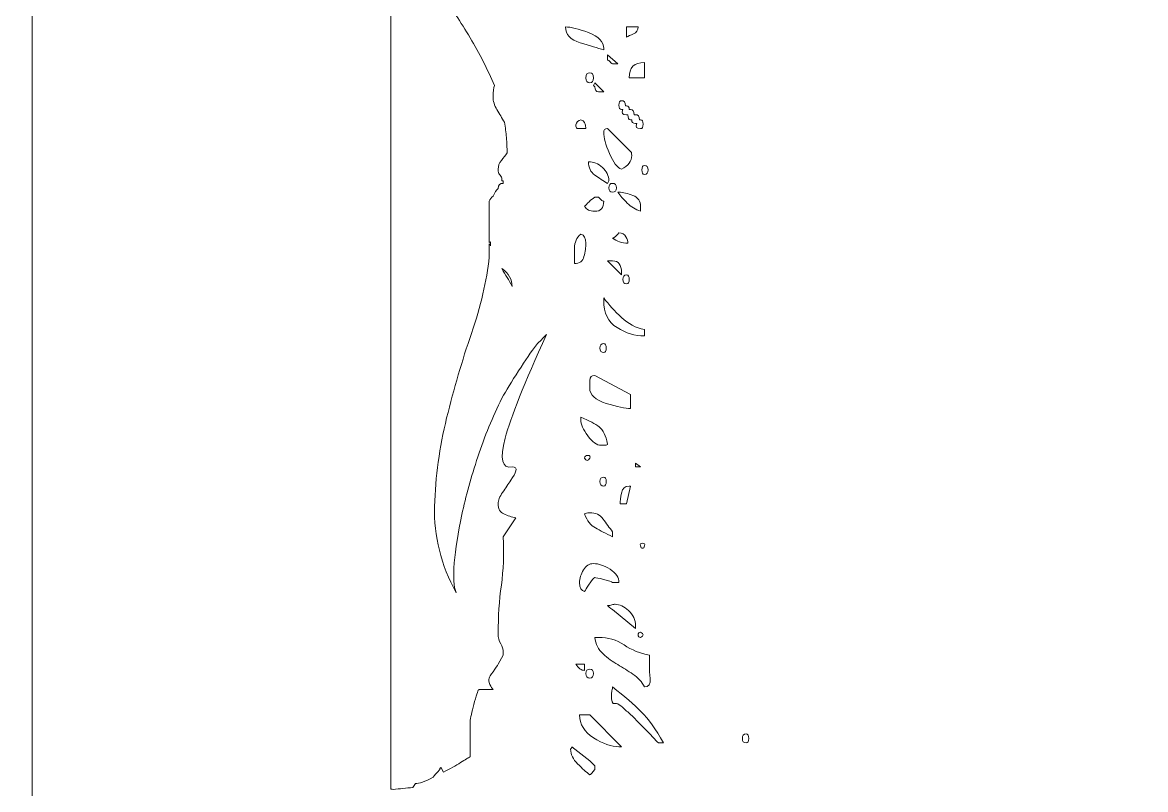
# Model space of a CAD drawing. Extents: x 915 to 2086, y -2344 to -655.
# Drawn here: x 915 to 992.8, y -796 to -742.9 of the extents above; entities that cross this region are included whole.
import ezdxf

# ---------------------------------------------------------------- set-up
doc = ezdxf.new("R2010")
doc.units = 0
doc.header["$MEASUREMENT"] = 0
doc.layers.add('Layer 1', color=7, linetype='Continuous')

# ---------------------------------------------------------------- blocks, each defined once
blk = doc.blocks.new('block 2')
at = {"layer": 'Layer 1', "lineweight": 0}
blk.add_lwpolyline([(957.471, -773.707), (957.471, -773.445), (957.824, -773.707), (957.471, -773.707)], dxfattribs=at)
for points, knots in [([(2085.856, -929.007), (2085.63, -928.87), (2085.406, -928.746), (2085.18, -928.61), (2085.18, -928.61), (2085.18, -716.488), (2085.18, -716.488), (2085.18, -682.754), (2057.734, -655.31), (2024, -655.31), (2024, -655.31), (976.897, -655.31), (976.897, -655.31), (943.162, -655.31), (915.717, -682.754), (915.717, -716.488), (915.717, -716.488), (915.717, -928.61), (915.717, -928.61), (915.491, -928.746), (915.267, -928.87), (915.04, -929.007), (915.04, -929.007), (915.281, -929.052), (915.717, -929.139), (915.717, -929.139), (915.717, -2282.962), (915.717, -2282.962), (915.717, -2316.696), (943.162, -2344.139), (976.897, -2344.139), (976.897, -2344.139), (2024, -2344.139), (2024, -2344.139), (2057.734, -2344.139), (2085.18, -2316.696), (2085.18, -2282.962), (2085.18, -2282.962), (2085.18, -929.139), (2085.18, -929.139), (2085.615, -929.052), (2085.856, -929.007), (2085.856, -929.007)], [0, 0, 0, 0, 1, 1, 1, 2, 2, 2, 3, 3, 3, 4, 4, 4, 5, 5, 5, 6, 6, 6, 7, 7, 7, 8, 8, 8, 9, 9, 9, 10, 10, 10, 11, 11, 11, 12, 12, 12, 13, 13, 13, 14, 14, 14, 14]), ([(948.933, -773.707), (949.167, -773.707), (949.256, -773.794), (949.198, -773.971), (949.139, -774.147), (949.021, -774.369), (948.845, -774.631), (948.67, -774.895), (948.478, -775.174), (948.274, -775.466), (948.067, -775.763), (947.965, -776.028), (947.965, -776.26), (947.965, -776.613), (948.097, -776.846), (948.361, -776.965), (948.626, -777.082), (948.903, -777.17), (949.198, -777.227), (949.198, -777.227), (948.318, -778.549), (948.318, -778.549), (948.376, -779.724), (948.332, -780.839), (948.185, -781.893), (948.039, -782.948), (947.965, -784.066), (947.965, -785.237), (947.965, -785.534), (948.023, -785.766), (948.141, -785.943), (948.258, -786.119), (948.318, -786.324), (948.318, -786.557), (948.318, -786.557), (948.318, -786.733), (948.318, -786.733), (948.318, -786.733), (947.965, -787.35), (947.965, -787.35), (947.907, -787.47), (947.79, -787.643), (947.614, -787.88), (947.437, -788.112), (947.349, -788.261), (947.349, -788.317), (947.289, -788.437), (947.305, -788.581), (947.393, -788.758), (947.481, -788.934), (947.554, -789.054), (947.614, -789.111), (947.614, -789.111), (946.646, -789.111), (946.646, -789.111), (946.585, -789.111), (946.483, -789.389), (946.337, -789.946), (946.19, -790.504), (946.087, -790.931), (946.028, -791.223), (946.028, -791.223), (946.028, -793.777), (946.028, -793.777), (945.91, -793.834), (945.691, -793.968), (945.369, -794.172), (945.046, -794.377), (944.649, -794.599), (944.18, -794.832), (944.18, -794.832), (944.005, -794.479), (944.005, -794.479), (944.005, -794.539), (943.989, -794.567), (943.961, -794.567), (943.931, -794.567), (943.917, -794.599), (943.917, -794.655), (943.681, -794.892), (943.534, -795.068), (943.476, -795.185), (942.889, -795.477), (942.478, -795.625), (942.245, -795.625), (942.245, -795.625), (942.069, -795.886), (942.069, -795.886), (941.598, -795.946), (941.145, -795.992), (940.704, -796.021), (940.638, -796.025), (940.602, -795.999), (940.539, -796), (940.539, -796), (940.539, -737.224), (940.539, -737.224), (940.929, -737.57), (941.399, -738.028), (941.981, -738.633), (942.626, -739.307), (943.3, -740.101), (944.005, -741.011), (944.709, -741.921), (945.383, -742.916), (946.028, -744.002), (946.674, -745.089), (947.231, -746.189), (947.702, -747.304), (947.642, -747.48), (947.614, -747.741), (947.614, -748.094), (947.614, -748.39), (947.702, -748.683), (947.877, -748.976), (948.053, -749.269), (948.229, -749.561), (948.405, -749.854), (948.464, -750.207), (948.508, -750.559), (948.538, -750.912), (948.566, -751.262), (948.582, -751.615), (948.582, -751.967), (948.464, -752.143), (948.332, -752.32), (948.185, -752.496), (948.039, -752.673), (947.965, -752.877), (947.965, -753.11), (947.965, -753.286), (947.995, -753.406), (948.053, -753.463), (948.111, -753.523), (948.171, -753.611), (948.229, -753.727), (948.229, -753.727), (948.229, -753.904), (948.229, -753.904), (948.229, -753.904), (948.318, -753.904), (948.318, -753.904), (948.318, -753.904), (948.318, -754.08), (948.318, -754.08), (948.083, -754.08), (947.965, -754.196), (947.965, -754.432), (947.846, -754.549), (947.73, -754.726), (947.614, -754.958), (947.496, -755.078), (947.407, -755.195), (947.349, -755.311), (947.349, -755.311), (947.349, -758.173), (947.349, -758.173), (947.369, -758.154), (947.379, -758.129), (947.437, -758.129), (947.437, -758.129), (947.437, -758.394), (947.437, -758.394), (947.379, -758.335), (947.369, -758.3), (947.349, -758.262), (947.349, -758.262), (947.349, -758.831), (947.349, -758.831), (947.349, -758.831), (947.349, -759.184), (947.349, -759.184), (947.173, -760.828), (946.762, -762.588), (946.116, -764.465), (945.471, -766.345), (944.897, -768.295), (944.4, -770.32), (943.901, -772.345), (943.622, -774.384), (943.564, -776.437), (943.506, -778.489), (944.005, -780.486), (945.062, -782.422), (944.885, -782.01), (944.841, -781.322), (944.929, -780.352), (945.018, -779.386), (945.192, -778.271), (945.457, -777.008), (945.722, -775.749), (946.087, -774.412), (946.557, -773.004), (947.026, -771.597), (947.583, -770.246), (948.229, -768.955), (948.522, -768.426), (948.903, -767.798), (949.374, -767.061), (949.843, -766.331), (950.254, -765.727), (950.607, -765.258), (950.723, -765.142), (950.839, -765.025), (950.957, -764.905), (951.074, -764.789), (951.192, -764.672), (951.31, -764.553), (949.783, -767.9), (948.831, -770.292), (948.45, -771.727), (948.067, -773.166), (948.229, -773.826), (948.933, -773.707)], [0, 0, 0, 0, 1, 1, 1, 2, 2, 2, 3, 3, 3, 4, 4, 4, 5, 5, 5, 6, 6, 6, 7, 7, 7, 8, 8, 8, 9, 9, 9, 10, 10, 10, 11, 11, 11, 12, 12, 12, 13, 13, 13, 14, 14, 14, 15, 15, 15, 16, 16, 16, 17, 17, 17, 18, 18, 18, 19, 19, 19, 20, 20, 20, 21, 21, 21, 22, 22, 22, 23, 23, 23, 24, 24, 24, 25, 25, 25, 26, 26, 26, 27, 27, 27, 28, 28, 28, 29, 29, 29, 30, 30, 30, 31, 31, 31, 32, 32, 32, 33, 33, 33, 34, 34, 34, 35, 35, 35, 36, 36, 36, 37, 37, 37, 38, 38, 38, 39, 39, 39, 40, 40, 40, 41, 41, 41, 42, 42, 42, 43, 43, 43, 44, 44, 44, 45, 45, 45, 46, 46, 46, 47, 47, 47, 48, 48, 48, 49, 49, 49, 50, 50, 50, 51, 51, 51, 52, 52, 52, 53, 53, 53, 54, 54, 54, 55, 55, 55, 56, 56, 56, 57, 57, 57, 58, 58, 58, 59, 59, 59, 60, 60, 60, 61, 61, 61, 62, 62, 62, 63, 63, 63, 64, 64, 64, 65, 65, 65, 66, 66, 66, 67, 67, 67, 68, 68, 68, 69, 69, 69, 70, 70, 70, 71, 71, 71, 71]), ([(954.215, -743.649), (954.919, -743.914), (955.27, -744.281), (955.27, -744.75), (955.27, -744.75), (955.27, -744.838), (955.27, -744.838), (954.859, -744.722), (954.316, -744.559), (953.642, -744.355), (952.966, -744.15), (952.63, -743.783), (952.63, -743.255), (952.982, -743.255), (953.509, -743.385), (954.215, -743.649)], [0, 0, 0, 0, 1, 1, 1, 2, 2, 2, 3, 3, 3, 4, 4, 4, 5, 5, 5, 5]), ([(957.647, -743.255), (957.647, -743.487), (957.543, -743.649), (957.339, -743.738), (957.133, -743.826), (956.972, -743.9), (956.855, -743.956), (956.855, -743.956), (956.855, -743.255), (956.855, -743.255), (956.855, -743.255), (957.647, -743.255), (957.647, -743.255)], [0, 0, 0, 0, 1, 1, 1, 2, 2, 2, 3, 3, 3, 4, 4, 4, 4]), ([(956.238, -745.804), (956.238, -745.804), (955.887, -745.804), (955.887, -745.804), (955.827, -745.804), (955.769, -745.762), (955.711, -745.674), (955.651, -745.586), (955.593, -745.544), (955.534, -745.544), (955.534, -745.544), (955.534, -745.191), (955.534, -745.191), (955.534, -745.191), (956.238, -745.804), (956.238, -745.804)], [0, 0, 0, 0, 1, 1, 1, 2, 2, 2, 3, 3, 3, 4, 4, 4, 5, 5, 5, 5]), ([(957.032, -746.775), (957.032, -746.069), (957.383, -745.717), (958.086, -745.717), (958.086, -745.717), (958.086, -746.775), (958.086, -746.775), (958.086, -746.775), (957.032, -746.775), (957.032, -746.775)], [0, 0, 0, 0, 1, 1, 1, 2, 2, 2, 3, 3, 3, 3]), ([(954.303, -747.127), (954.127, -747.127), (954.039, -747.011), (954.039, -746.775), (954.039, -746.542), (954.127, -746.422), (954.303, -746.422), (954.478, -746.422), (954.566, -746.542), (954.566, -746.775), (954.566, -747.011), (954.478, -747.127), (954.303, -747.127)], [0, 0, 0, 0, 1, 1, 1, 2, 2, 2, 3, 3, 3, 4, 4, 4, 4]), ([(954.919, -747.741), (954.743, -747.741), (954.654, -747.625), (954.654, -747.392), (954.654, -747.392), (954.566, -747.304), (954.566, -747.304), (954.566, -747.304), (954.654, -747.127), (954.654, -747.127), (954.654, -747.127), (955.27, -747.741), (955.27, -747.741), (955.27, -747.741), (954.919, -747.741), (954.919, -747.741)], [0, 0, 0, 0, 1, 1, 1, 2, 2, 2, 3, 3, 3, 4, 4, 4, 5, 5, 5, 5]), ([(957.559, -749.942), (957.559, -749.942), (957.471, -749.942), (957.471, -749.942), (957.295, -749.942), (957.207, -749.854), (957.207, -749.678), (957.207, -749.678), (957.118, -749.678), (957.118, -749.678), (957, -749.678), (956.944, -749.561), (956.944, -749.328), (956.944, -749.328), (956.855, -749.328), (956.855, -749.328), (956.561, -749.328), (956.473, -749.209), (956.591, -748.976), (956.591, -748.976), (956.503, -748.976), (956.503, -748.976), (956.385, -748.976), (956.326, -748.873), (956.326, -748.666), (956.326, -748.461), (956.385, -748.359), (956.503, -748.359), (956.679, -748.359), (956.768, -748.478), (956.768, -748.711), (956.768, -748.711), (956.855, -748.711), (956.855, -748.711), (956.972, -748.711), (957.032, -748.8), (957.032, -748.976), (957.032, -748.976), (957.118, -748.976), (957.118, -748.976), (957.295, -748.976), (957.383, -749.092), (957.383, -749.328), (957.383, -749.328), (957.471, -749.328), (957.471, -749.328), (957.647, -749.328), (957.736, -749.445), (957.736, -749.678), (957.736, -749.678), (957.824, -749.678), (957.824, -749.678), (957.94, -749.678), (958, -749.784), (958, -749.988), (958, -750.193), (957.94, -750.295), (957.824, -750.295), (957.529, -750.295), (957.441, -750.179), (957.559, -749.942)], [0, 0, 0, 0, 1, 1, 1, 2, 2, 2, 3, 3, 3, 4, 4, 4, 5, 5, 5, 6, 6, 6, 7, 7, 7, 8, 8, 8, 9, 9, 9, 10, 10, 10, 11, 11, 11, 12, 12, 12, 13, 13, 13, 14, 14, 14, 15, 15, 15, 16, 16, 16, 17, 17, 17, 18, 18, 18, 19, 19, 19, 20, 20, 20, 20]), ([(953.422, -750.295), (953.363, -750.239), (953.335, -750.15), (953.335, -750.031), (953.391, -749.854), (953.509, -749.738), (953.686, -749.678), (953.921, -749.738), (954.039, -749.942), (954.039, -750.295), (954.039, -750.295), (953.422, -750.295), (953.422, -750.295)], [0, 0, 0, 0, 1, 1, 1, 2, 2, 2, 3, 3, 3, 4, 4, 4, 4]), ([(955.534, -750.295), (955.534, -750.295), (957.118, -751.879), (957.118, -751.879), (957.177, -751.879), (957.207, -751.967), (957.207, -752.143), (957.207, -752.556), (956.972, -752.877), (956.503, -753.11), (956.208, -752.994), (955.931, -752.627), (955.667, -752.013), (955.402, -751.396), (955.27, -750.912), (955.27, -750.559), (955.27, -750.383), (955.358, -750.295), (955.534, -750.295)], [0, 0, 0, 0, 1, 1, 1, 2, 2, 2, 3, 3, 3, 4, 4, 4, 5, 5, 5, 6, 6, 6, 6]), ([(955.534, -754.08), (955.24, -753.904), (954.947, -753.713), (954.654, -753.508), (954.36, -753.304), (954.215, -752.994), (954.215, -752.584), (954.566, -752.584), (954.889, -752.715), (955.184, -752.98), (955.476, -753.244), (955.623, -753.551), (955.623, -753.904), (955.623, -753.904), (955.534, -754.08), (955.534, -754.08)], [0, 0, 0, 0, 1, 1, 1, 2, 2, 2, 3, 3, 3, 4, 4, 4, 5, 5, 5, 5]), ([(957.912, -753.156), (957.912, -752.951), (957.968, -752.849), (958.086, -752.849), (958.263, -752.849), (958.351, -752.951), (958.351, -753.156), (958.351, -753.361), (958.263, -753.463), (958.086, -753.463), (957.968, -753.463), (957.912, -753.361), (957.912, -753.156)], [0, 0, 0, 0, 1, 1, 1, 2, 2, 2, 3, 3, 3, 4, 4, 4, 4]), ([(955.887, -754.08), (956.064, -754.08), (956.152, -754.182), (956.152, -754.387), (956.152, -754.595), (956.064, -754.697), (955.887, -754.697), (955.711, -754.697), (955.623, -754.595), (955.623, -754.387), (955.623, -754.182), (955.711, -754.08), (955.887, -754.08)], [0, 0, 0, 0, 1, 1, 1, 2, 2, 2, 3, 3, 3, 4, 4, 4, 4]), ([(956.899, -755.445), (956.635, -755.18), (956.415, -754.93), (956.238, -754.697), (956.238, -754.697), (956.326, -754.697), (956.326, -754.697), (956.619, -754.697), (956.944, -754.771), (957.295, -754.916), (957.647, -755.064), (957.824, -755.311), (957.824, -755.664), (957.824, -755.664), (957.824, -756.016), (957.824, -756.016), (957.471, -755.9), (957.162, -755.71), (956.899, -755.445)], [0, 0, 0, 0, 1, 1, 1, 2, 2, 2, 3, 3, 3, 4, 4, 4, 5, 5, 5, 6, 6, 6, 6]), ([(954.259, -755.357), (954.404, -755.209), (954.536, -755.107), (954.654, -755.046), (954.654, -755.046), (954.919, -755.046), (954.919, -755.046), (954.919, -755.046), (955.095, -755.223), (955.095, -755.223), (955.152, -755.283), (955.212, -755.311), (955.27, -755.311), (955.27, -755.784), (955.065, -756.016), (954.654, -756.016), (954.303, -756.016), (954.067, -755.9), (953.951, -755.664), (954.009, -755.607), (954.111, -755.501), (954.259, -755.357)], [0, 0, 0, 0, 1, 1, 1, 2, 2, 2, 3, 3, 3, 4, 4, 4, 5, 5, 5, 6, 6, 6, 7, 7, 7, 7]), ([(953.686, -757.6), (953.921, -757.66), (954.039, -757.865), (954.039, -758.218), (954.039, -758.51), (953.995, -758.821), (953.906, -759.142), (953.819, -759.463), (953.598, -759.625), (953.247, -759.625), (953.247, -759.332), (953.247, -758.979), (953.247, -758.57), (953.247, -758.158), (953.391, -757.837), (953.686, -757.6)], [0, 0, 0, 0, 1, 1, 1, 2, 2, 2, 3, 3, 3, 4, 4, 4, 5, 5, 5, 5]), ([(955.887, -757.865), (955.946, -757.865), (956.004, -757.837), (956.064, -757.777), (956.064, -757.777), (956.238, -757.6), (956.238, -757.6), (956.238, -757.6), (956.326, -757.512), (956.326, -757.512), (956.561, -757.512), (956.723, -757.6), (956.811, -757.777), (956.899, -757.953), (956.944, -758.101), (956.944, -758.218), (956.533, -758.218), (956.18, -758.101), (955.887, -757.865)], [0, 0, 0, 0, 1, 1, 1, 2, 2, 2, 3, 3, 3, 4, 4, 4, 5, 5, 5, 6, 6, 6, 6]), ([(948.933, -761.209), (948.815, -760.976), (948.699, -760.768), (948.582, -760.591), (948.464, -760.419), (948.346, -760.211), (948.229, -759.977), (948.699, -760.33), (948.933, -760.739), (948.933, -761.209)], [0, 0, 0, 0, 1, 1, 1, 2, 2, 2, 3, 3, 3, 3]), ([(955.887, -759.449), (956.296, -759.449), (956.503, -759.713), (956.503, -760.242), (956.503, -760.242), (956.503, -760.419), (956.503, -760.419), (956.503, -760.419), (955.534, -759.449), (955.534, -759.449), (955.534, -759.449), (955.887, -759.449), (955.887, -759.449)], [0, 0, 0, 0, 1, 1, 1, 2, 2, 2, 3, 3, 3, 4, 4, 4, 4]), ([(956.855, -760.419), (956.972, -760.419), (957.032, -760.521), (957.032, -760.725), (957.032, -760.93), (956.972, -761.033), (956.855, -761.033), (956.679, -761.033), (956.591, -760.93), (956.591, -760.725), (956.591, -760.521), (956.679, -760.419), (956.855, -760.419)], [0, 0, 0, 0, 1, 1, 1, 2, 2, 2, 3, 3, 3, 4, 4, 4, 4]), ([(956.194, -764.069), (955.579, -763.688), (955.27, -763.057), (955.27, -762.179), (955.27, -762.179), (955.27, -762.002), (955.27, -762.002), (955.623, -762.472), (956.032, -762.926), (956.503, -763.364), (956.972, -763.805), (957.499, -764.084), (958.086, -764.204), (958.086, -764.204), (958.086, -764.641), (958.086, -764.641), (957.441, -764.641), (956.811, -764.451), (956.194, -764.069)], [0, 0, 0, 0, 1, 1, 1, 2, 2, 2, 3, 3, 3, 4, 4, 4, 5, 5, 5, 6, 6, 6, 6]), ([(955.27, -765.788), (955.095, -765.788), (955.007, -765.685), (955.007, -765.477), (955.007, -765.272), (955.095, -765.17), (955.27, -765.17), (955.388, -765.17), (955.446, -765.272), (955.446, -765.477), (955.446, -765.685), (955.388, -765.788), (955.27, -765.788)], [0, 0, 0, 0, 1, 1, 1, 2, 2, 2, 3, 3, 3, 4, 4, 4, 4]), ([(955.446, -769.308), (954.684, -769.071), (954.303, -768.722), (954.303, -768.249), (954.303, -768.249), (954.303, -767.724), (954.303, -767.724), (954.303, -767.487), (954.42, -767.371), (954.654, -767.371), (954.654, -767.371), (957.118, -768.69), (957.118, -768.69), (957.118, -768.69), (957.118, -769.66), (957.118, -769.66), (956.768, -769.66), (956.208, -769.54), (955.446, -769.308)], [0, 0, 0, 0, 1, 1, 1, 2, 2, 2, 3, 3, 3, 4, 4, 4, 5, 5, 5, 6, 6, 6, 6]), ([(955.358, -772.21), (955.24, -772.21), (955.152, -772.21), (955.095, -772.21), (954.801, -772.21), (954.492, -771.992), (954.171, -771.551), (953.847, -771.11), (953.686, -770.747), (953.686, -770.451), (953.686, -770.451), (953.686, -770.274), (953.686, -770.274), (954.272, -770.511), (954.698, -770.729), (954.963, -770.934), (955.228, -771.142), (955.416, -771.537), (955.534, -772.123), (955.534, -772.182), (955.476, -772.21), (955.358, -772.21)], [0, 0, 0, 0, 1, 1, 1, 2, 2, 2, 3, 3, 3, 4, 4, 4, 5, 5, 5, 6, 6, 6, 7, 7, 7, 7]), ([(954.303, -773.093), (954.184, -773.326), (954.067, -773.326), (953.951, -773.093), (953.951, -772.976), (954.023, -772.916), (954.171, -772.916), (954.316, -772.916), (954.36, -772.976), (954.303, -773.093)], [0, 0, 0, 0, 1, 1, 1, 2, 2, 2, 3, 3, 3, 3]), ([(955.446, -774.719), (955.446, -774.927), (955.388, -775.029), (955.27, -775.029), (955.095, -775.029), (955.007, -774.927), (955.007, -774.719), (955.007, -774.514), (955.095, -774.412), (955.27, -774.412), (955.388, -774.412), (955.446, -774.514), (955.446, -774.719)], [0, 0, 0, 0, 1, 1, 1, 2, 2, 2, 3, 3, 3, 4, 4, 4, 4]), ([(957.118, -775.029), (957.118, -775.029), (956.855, -776.26), (956.855, -776.26), (956.855, -776.26), (956.415, -776.26), (956.415, -776.26), (956.415, -776.084), (956.444, -775.837), (956.503, -775.512), (956.561, -775.191), (956.737, -775.029), (957.032, -775.029), (957.032, -775.029), (957.118, -775.029), (957.118, -775.029)], [0, 0, 0, 0, 1, 1, 1, 2, 2, 2, 3, 3, 3, 4, 4, 4, 5, 5, 5, 5]), ([(954.303, -776.877), (954.712, -776.877), (955.021, -777.022), (955.228, -777.315), (955.432, -777.611), (955.651, -777.904), (955.887, -778.197), (955.887, -778.197), (955.887, -778.549), (955.887, -778.549), (955.416, -778.313), (955.021, -778.108), (954.698, -777.932), (954.376, -777.756), (954.127, -777.435), (953.951, -776.965), (954.009, -776.906), (954.127, -776.877), (954.303, -776.877)], [0, 0, 0, 0, 1, 1, 1, 2, 2, 2, 3, 3, 3, 4, 4, 4, 5, 5, 5, 6, 6, 6, 6]), ([(957.956, -779.339), (957.868, -779.339), (957.824, -779.283), (957.824, -779.163), (957.764, -779.047), (957.808, -778.99), (957.956, -778.99), (958.101, -778.99), (958.145, -779.047), (958.086, -779.163), (958.086, -779.283), (958.042, -779.339), (957.956, -779.339)], [0, 0, 0, 0, 1, 1, 1, 2, 2, 2, 3, 3, 3, 4, 4, 4, 4]), ([(954.215, -781.893), (954.097, -782.069), (954.009, -782.218), (953.951, -782.334), (953.716, -782.274), (953.598, -782.069), (953.598, -781.717), (953.598, -781.424), (953.686, -781.132), (953.862, -780.839), (954.039, -780.542), (954.272, -780.398), (954.566, -780.398), (954.919, -780.398), (955.3, -780.528), (955.711, -780.793), (956.12, -781.057), (956.326, -781.364), (956.326, -781.717), (956.326, -781.717), (955.887, -781.717), (955.887, -781.717), (955.827, -781.66), (955.623, -781.587), (955.27, -781.498), (954.919, -781.41), (954.712, -781.364), (954.654, -781.364), (954.596, -781.364), (954.448, -781.541), (954.215, -781.893)], [0, 0, 0, 0, 1, 1, 1, 2, 2, 2, 3, 3, 3, 4, 4, 4, 5, 5, 5, 6, 6, 6, 7, 7, 7, 8, 8, 8, 9, 9, 9, 10, 10, 10, 10]), ([(955.843, -783.259), (955.931, -783.23), (956.004, -783.213), (956.064, -783.213), (956.356, -783.213), (956.663, -783.361), (956.988, -783.653), (957.309, -783.947), (957.471, -784.299), (957.471, -784.708), (957.471, -784.708), (957.471, -784.884), (957.471, -784.884), (957.471, -784.884), (955.887, -783.566), (955.887, -783.566), (955.827, -783.566), (955.711, -783.477), (955.534, -783.301), (955.651, -783.301), (955.755, -783.287), (955.843, -783.259)], [0, 0, 0, 0, 1, 1, 1, 2, 2, 2, 3, 3, 3, 4, 4, 4, 5, 5, 5, 6, 6, 6, 7, 7, 7, 7]), ([(958.483, -788.363), (958.511, -788.743), (958.381, -788.934), (958.086, -788.934), (957.912, -788.581), (957.647, -788.289), (957.295, -788.056), (956.944, -787.819), (956.591, -787.601), (956.238, -787.392), (955.887, -787.188), (955.549, -786.941), (955.228, -786.645), (954.903, -786.352), (954.712, -785.971), (954.654, -785.502), (954.654, -785.502), (954.919, -785.502), (954.919, -785.502), (955.565, -785.502), (956.152, -785.678), (956.679, -786.031), (957.207, -786.383), (957.794, -786.617), (958.439, -786.733), (958.439, -786.733), (958.439, -787.703), (958.439, -787.703), (958.439, -787.763), (958.453, -787.982), (958.483, -788.363)], [0, 0, 0, 0, 1, 1, 1, 2, 2, 2, 3, 3, 3, 4, 4, 4, 5, 5, 5, 6, 6, 6, 7, 7, 7, 8, 8, 8, 9, 9, 9, 10, 10, 10, 10]), ([(957.824, -785.149), (958.057, -785.269), (958.057, -785.385), (957.824, -785.502), (957.705, -785.502), (957.647, -785.446), (957.647, -785.325), (957.647, -785.209), (957.705, -785.149), (957.824, -785.149)], [0, 0, 0, 0, 1, 1, 1, 2, 2, 2, 3, 3, 3, 3]), ([(953.951, -787.35), (953.951, -787.35), (953.951, -787.791), (953.951, -787.791), (953.716, -787.791), (953.509, -787.643), (953.335, -787.35), (953.335, -787.35), (953.951, -787.35), (953.951, -787.35)], [0, 0, 0, 0, 1, 1, 1, 2, 2, 2, 3, 3, 3, 3]), ([(954.566, -788.01), (954.566, -788.218), (954.478, -788.317), (954.303, -788.317), (954.127, -788.317), (954.039, -788.218), (954.039, -788.01), (954.039, -787.805), (954.127, -787.703), (954.303, -787.703), (954.478, -787.703), (954.566, -787.805), (954.566, -788.01)], [0, 0, 0, 0, 1, 1, 1, 2, 2, 2, 3, 3, 3, 4, 4, 4, 4]), ([(956.019, -790.081), (955.871, -790.137), (955.799, -789.932), (955.799, -789.463), (955.799, -789.403), (955.813, -789.318), (955.843, -789.198), (955.871, -789.082), (955.887, -788.994), (955.887, -788.934), (956.707, -789.579), (957.369, -790.154), (957.868, -790.652), (958.365, -791.149), (958.88, -791.869), (959.407, -792.807), (959.407, -792.807), (959.055, -792.807), (959.055, -792.807), (958.88, -792.631), (958.511, -792.25), (957.956, -791.664), (957.397, -791.079), (957.032, -790.726), (956.855, -790.606), (956.444, -790.197), (956.164, -790.02), (956.019, -790.081)], [0, 0, 0, 0, 1, 1, 1, 2, 2, 2, 3, 3, 3, 4, 4, 4, 5, 5, 5, 6, 6, 6, 7, 7, 7, 8, 8, 8, 9, 9, 9, 9]), ([(954.566, -792.454), (953.921, -792.045), (953.598, -791.516), (953.598, -790.871), (953.598, -790.871), (954.303, -790.871), (954.303, -790.871), (954.303, -790.871), (956.503, -793.072), (956.503, -793.072), (956.503, -793.072), (956.326, -793.072), (956.326, -793.072), (955.799, -793.072), (955.212, -792.867), (954.566, -792.454)], [0, 0, 0, 0, 1, 1, 1, 2, 2, 2, 3, 3, 3, 4, 4, 4, 5, 5, 5, 5]), ([(964.865, -792.5), (964.865, -792.296), (964.952, -792.19), (965.129, -792.19), (965.246, -792.19), (965.305, -792.296), (965.305, -792.5), (965.305, -792.705), (965.246, -792.807), (965.129, -792.807), (964.952, -792.807), (964.865, -792.705), (964.865, -792.5)], [0, 0, 0, 0, 1, 1, 1, 2, 2, 2, 3, 3, 3, 4, 4, 4, 4]), ([(953.071, -793.072), (953.071, -793.072), (954.303, -794.038), (954.303, -794.038), (954.303, -794.038), (954.654, -794.391), (954.654, -794.391), (954.654, -794.391), (954.654, -794.655), (954.654, -794.655), (954.596, -794.715), (954.536, -794.786), (954.478, -794.874), (954.42, -794.962), (954.36, -795.008), (954.303, -795.008), (954.067, -794.832), (953.788, -794.581), (953.466, -794.26), (953.143, -793.94), (952.982, -793.601), (952.982, -793.248), (953.041, -793.188), (953.071, -793.131), (953.071, -793.072)], [0, 0, 0, 0, 1, 1, 1, 2, 2, 2, 3, 3, 3, 4, 4, 4, 5, 5, 5, 6, 6, 6, 7, 7, 7, 8, 8, 8, 8])]:
    blk.add_open_spline(points, degree=3, knots=knots, dxfattribs=at)

msp = doc.modelspace()

# ---------------------------------------------------------------- block references
at = {"layer": 'Layer 1'}
msp.add_blockref('block 2', (0, 0), dxfattribs=at)

doc.saveas('drawing.dxf')
